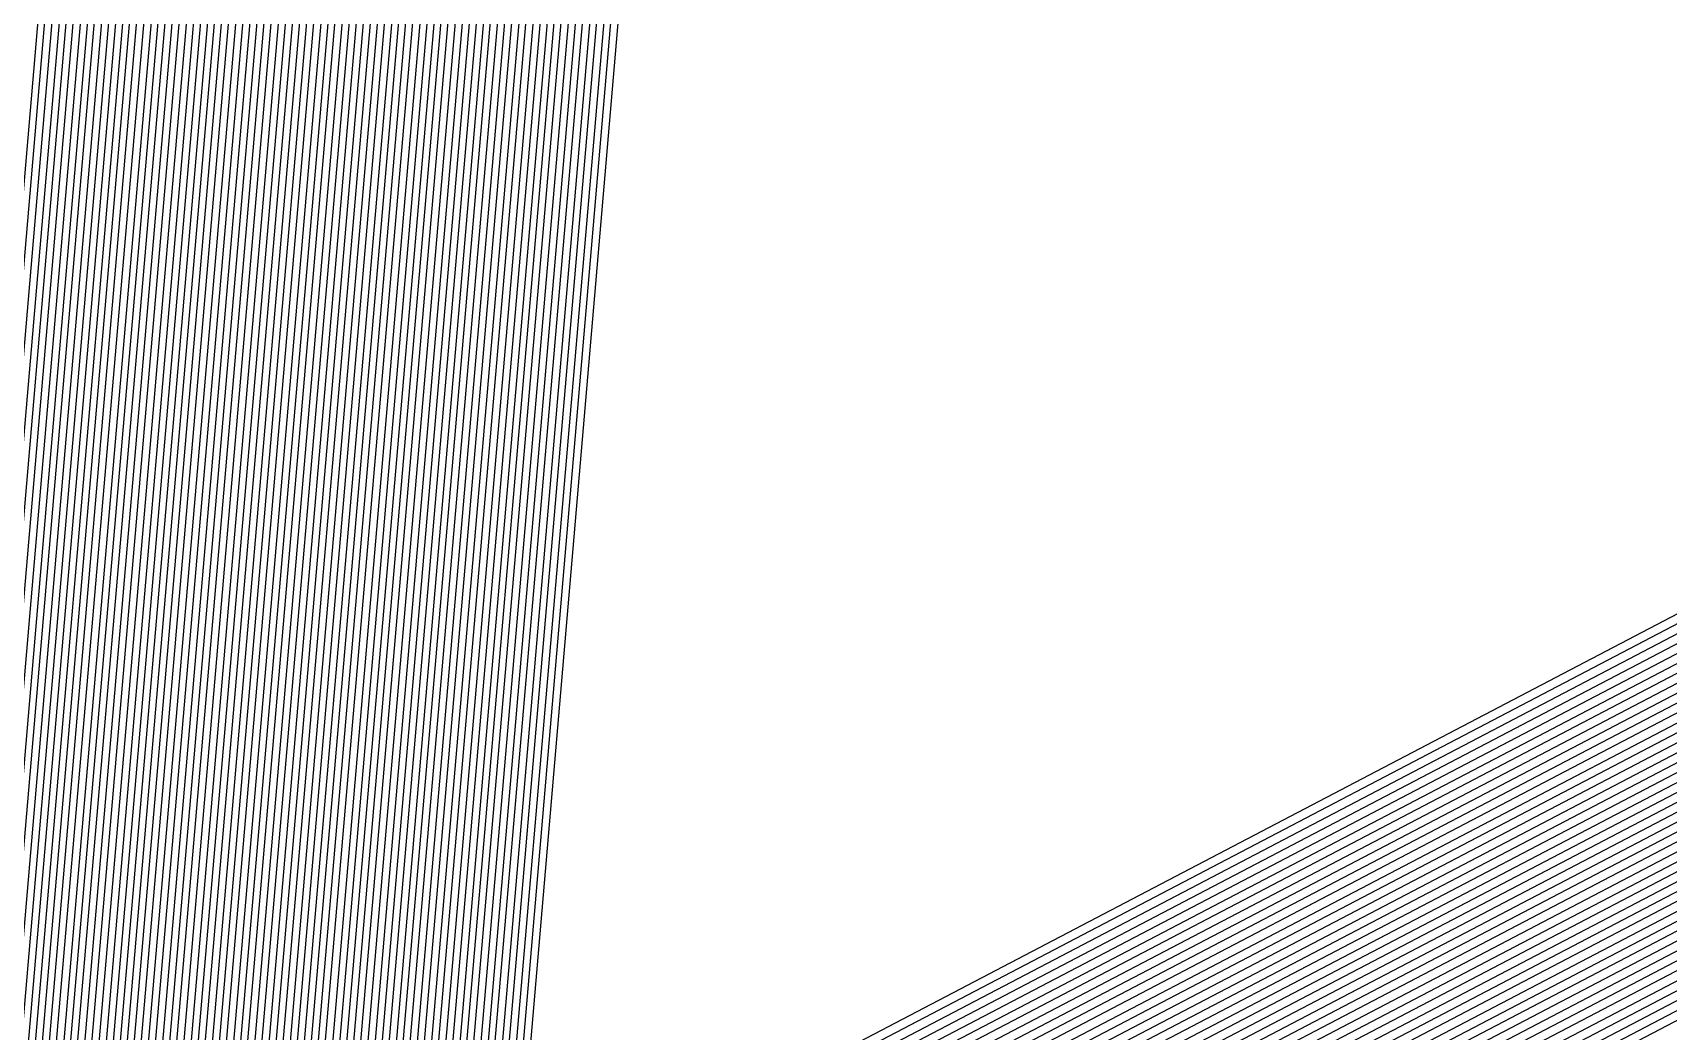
# Model space of a CAD drawing. Extents: x 7084 to 11035, y 13750 to 16729.
# Drawn here: x 7832 to 8021.9, y 15333.8 to 15449.8 of the extents above; entities that cross this region are included whole.
import ezdxf

# ---------------------------------------------------------------- set-up
doc = ezdxf.new("R2010")
doc.units = 0
doc.layers.add('Default', color=7, linetype='Continuous')

msp = doc.modelspace()

# ---------------------------------------------------------------- linework, layer by layer
at = {"layer": 'Default'}
for points in [[(7469.27, 14812.82), (7540.93, 14973.14), (7559.75, 15016.44), (7682, 15159.88), (7821.11, 15307.55), (7833.76, 15455.21), (7844.11, 15510.75), (7845.99, 15516.4), (7926.09, 15832.81), (7938.32, 15911.9), (7970.32, 15912.84), (8168.45, 16098.47), (8206.09, 16119.18), (8290.4, 16190.9), (8308.28, 16221.97), (8350.63, 16248.33), (8405.21, 16236.09)], [(7470.47, 14811.05), (7542.78, 14972.83), (7560.67, 15014), (7684.04, 15158.75), (7824.42, 15307.75), (7837.18, 15456.76), (7847.02, 15509.56), (7848.81, 15514.93), (7929.63, 15834.23), (7941.26, 15909.4), (7971.68, 15910.3), (8171.61, 16097.62), (8207.4, 16117.31), (8292.47, 16189.68), (8309.47, 16219.22), (8349.73, 16244.27), (8401.62, 16232.64), (8890.82, 16249.67)], [(7427.72, 14481.57), (7440.77, 14742.77), (7473.46, 14806.63), (7547.41, 14972.06), (7562.98, 15007.88), (7689.13, 15155.9), (7832.68, 15308.27), (7845.73, 15460.64), (7854.29, 15506.58), (7855.85, 15511.25), (7938.49, 15837.76), (7948.61, 15903.17), (7975.08, 15903.95), (8179.53, 16095.5), (8210.66, 16112.63), (8297.66, 16186.64), (8312.45, 16212.34), (8347.48, 16234.14), (8392.63, 16224.02), (8892.87, 16241.43)], [(8893.08, 16240.61), (8391.73, 16223.16), (8347.26, 16233.13), (8312.75, 16211.65), (8298.18, 16186.34), (8210.99, 16112.16), (8180.32, 16095.29), (7975.42, 15903.32), (7949.35, 15902.55), (7939.38, 15838.11), (7856.55, 15510.88), (7855.02, 15506.28), (7846.58, 15461.02), (7833.5, 15308.32), (7689.64, 15155.61)], [(7474.55, 14439.89), (7429.24, 14481.44), (7442.34, 14743.8), (7474.06, 14805.75), (7548.34, 14971.91), (7563.44, 15006.66), (7690.15, 15155.33), (7834.33, 15308.37), (7847.44, 15461.41), (7855.74, 15505.98), (7857.25, 15510.52), (7940.27, 15838.46), (7950.08, 15901.92), (7975.76, 15902.68), (8181.11, 16095.08), (8211.32, 16111.7), (8298.7, 16186.03), (8313.05, 16210.96), (8347.03, 16232.12), (8390.84, 16222.29), (8893.29, 16239.78)], [(8894.11, 16236.49), (8387.24, 16218.85), (8346.13, 16228.06), (8314.24, 16208.21), (8300.78, 16184.81), (8212.63, 16109.83), (8184.28, 16094.23), (7977.12, 15900.14), (7953.03, 15899.43), (7943.81, 15839.88), (7860.07, 15509.05), (7858.65, 15504.79), (7850.86, 15462.96), (7837.63, 15308.57), (7692.18, 15154.19), (7564.37, 15004.21), (7550.19, 14971.6), (7475.26, 14803.98), (7445.5, 14745.84), (7432.27, 14481.18), (7474.8, 14442.18), (7571.76, 14287.79), (7605.78, 14278.58), (8068.57, 14622.64)], [(7476.46, 14802.21), (7552.04, 14971.29), (7565.29, 15001.76), (7694.22, 15153.05), (7840.94, 15308.78), (7854.27, 15464.51), (7861.56, 15503.6), (7862.88, 15507.58), (7947.36, 15841.29), (7955.97, 15896.94), (7978.48, 15897.6), (8187.44, 16093.38), (8213.93, 16107.96), (8302.85, 16183.6), (8315.43, 16205.46), (8345.24, 16224.01), (8383.65, 16215.4), (8894.93, 16233.19)], [(7841.76, 15308.83), (7855.13, 15464.9), (7862.29, 15503.3), (7863.59, 15507.21), (7948.24, 15841.64), (7956.7, 15896.32), (7978.82, 15896.97), (8188.23, 16093.17), (8214.26, 16107.49), (8303.37, 16183.29), (8315.73, 16204.77), (8345.01, 16223), (8382.75, 16214.53), (8895.14, 16232.37)], [(8896.78, 16225.78), (8375.56, 16207.64), (8343.21, 16214.89), (8318.12, 16199.27), (8307.52, 16180.86), (8216.87, 16103.75), (8194.57, 16091.47), (7981.54, 15891.89), (7962.58, 15891.33), (7955.33, 15844.47), (7869.22, 15504.27), (7868.1, 15500.92), (7861.97, 15468), (7848.37, 15309.24), (7698.8, 15150.48)], [(8897.6, 16222.49), (8371.96, 16204.19), (8342.31, 16210.84), (8319.31, 16196.52), (8309.6, 16179.64), (8218.18, 16101.88), (8197.73, 16090.62), (7982.91, 15889.35), (7965.52, 15888.84), (7958.88, 15845.88), (7872.03, 15502.8), (7871.01, 15499.73), (7865.39, 15469.56), (7851.68, 15309.45)], [(8308.88, 16220.59), (8291.44, 16190.29), (8206.74, 16118.24), (8170.03, 16098.04), (7971, 15911.57), (7939.79, 15910.65), (7927.86, 15833.52), (7847.4, 15515.66), (7845.56, 15510.16), (7835.47, 15455.98), (7822.76, 15307.65), (7683.02, 15159.32), (7560.21, 15015.22), (7541.86, 14972.98), (7469.87, 14811.94), (7431.32, 14736.64), (7418.61, 14482.36), (7473.68, 14431.86), (7566.85, 14283.52), (7610.9, 14271.59), (8055.55, 14602.16), (8113.37, 14584.71), (8604.6, 14389.76)], [(8899.66, 16214.25), (8362.98, 16195.57), (8340.07, 16200.7), (8322.29, 16189.64), (8314.78, 16176.6), (8221.45, 16097.2), (8205.65, 16088.51), (7986.31, 15883), (7972.88, 15882.61), (7967.74, 15849.41), (7879.07, 15499.12), (7878.28, 15496.75), (7873.94, 15473.43), (7859.94, 15309.96), (7705.93, 15146.5), (7570.59, 14987.7), (7562.69, 14969.52), (7483.36, 14792.04), (7466.77, 14759.63), (7452.77, 14479.4), (7476.47, 14457.67), (7579.14, 14294.2), (7598.1, 14289.06), (8088.11, 14653.36)], [(7863.24, 15310.17), (7877.36, 15474.99), (7881.19, 15495.56), (7881.89, 15497.65), (7971.29, 15850.82), (7975.82, 15880.11), (7987.67, 15880.46), (8208.81, 16087.66), (8222.76, 16095.33), (8316.86, 16175.38), (8323.48, 16186.89), (8339.17, 16196.65), (8359.38, 16192.12), (8900.48, 16210.95)], [(8900.89, 16209.31), (8357.59, 16190.39), (8338.72, 16194.62), (8324.08, 16185.51), (8317.9, 16174.77), (8223.41, 16094.39), (8210.4, 16087.23), (7988.35, 15879.19), (7977.29, 15878.87), (7973.06, 15851.53), (7883.29, 15496.91), (7882.64, 15494.96), (7879.07, 15475.76), (7864.89, 15310.27)], [(8902.54, 16202.72), (8350.4, 16183.5), (8336.92, 16186.52), (8326.46, 16180.01), (8322.05, 16172.34), (8226.02, 16090.65), (8216.73, 16085.54), (7991.07, 15874.11), (7983.17, 15873.88), (7980.15, 15854.35), (7888.93, 15493.97), (7888.46, 15492.58), (7885.9, 15478.86), (7871.5, 15310.69), (7713.06, 15142.51), (7573.82, 14979.13), (7569.18, 14968.44), (7487.56, 14785.85), (7477.8, 14766.79), (7463.39, 14478.48), (7477.33, 14465.7), (7582.96, 14297.52), (7594.12, 14294.5), (8098.25, 14669.29)], [(7593.26, 14295.66), (7583.78, 14298.23), (7477.52, 14467.42), (7465.67, 14478.28), (7480.16, 14768.32), (7488.46, 14784.52), (7570.57, 14968.21), (7574.52, 14977.3), (7714.59, 15141.65), (7873.98, 15310.84), (7888.47, 15480.03), (7890.64, 15491.68), (7891.04, 15492.87), (7982.81, 15855.41), (7985.38, 15872.01), (7992.09, 15872.21), (8219.1, 16084.9), (8227, 16089.25), (8323.6, 16171.43), (8327.36, 16177.95), (8336.25, 16183.48), (8347.7, 16180.91), (8903.16, 16200.25)], [(7466.43, 14478.22), (7480.95, 14768.83), (7488.75, 14784.08), (7571.03, 14968.13), (7574.75, 14976.69), (7715.1, 15141.37), (7874.81, 15310.89), (7889.32, 15480.41), (7891.37, 15491.39), (7891.74, 15492.5), (7983.69, 15855.77), (7986.11, 15871.39), (7992.43, 15871.57), (8219.89, 16084.69), (8227.33, 16088.78), (8324.12, 16171.12), (8327.66, 16177.26), (8336.02, 16182.46), (8346.8, 16180.05), (8903.36, 16199.42)], [(7468.71, 14478.02), (7483.31, 14770.36), (7489.65, 14782.75), (7572.42, 14967.9), (7575.44, 14974.85), (7716.62, 15140.51), (7877.28, 15311.05), (7891.89, 15481.58), (7893.55, 15490.49), (7893.85, 15491.4), (7986.35, 15856.83), (7988.32, 15869.52), (7993.45, 15869.67), (8222.27, 16084.05), (8228.31, 16087.38), (8325.68, 16170.21), (8328.55, 16175.19), (8335.35, 16179.42), (8344.11, 16177.46), (8903.98, 16196.95)], [(7478.02, 14472), (7471.74, 14477.76), (7486.46, 14772.41), (7490.85, 14780.98), (7574.27, 14967.59), (7576.36, 14972.41), (7718.66, 15139.37), (7880.59, 15311.25), (7895.31, 15483.13), (7896.46, 15489.3), (7896.67, 15489.93), (7989.9, 15858.24), (7991.26, 15867.03), (7994.81, 15867.13), (8225.44, 16083.21), (8229.62, 16085.51), (8327.76, 16168.99), (8329.74, 16172.44), (8334.45, 16175.37), (8340.51, 16174.01), (8904.8, 16193.66)], [(7574.73, 14967.52), (7576.59, 14971.79), (7719.17, 15139.09), (7881.41, 15311.3), (7896.16, 15483.52), (7897.19, 15489), (7897.37, 15489.56), (7990.78, 15858.59), (7991.99, 15866.4), (7995.15, 15866.5), (8226.23, 16082.99), (8229.94, 16085.04), (8328.27, 16168.69), (8330.04, 16171.75), (8334.22, 16174.36), (8339.61, 16173.15), (8905.01, 16192.83)], [(7492.65, 14778.33), (7577.05, 14967.13), (7577.75, 14968.74), (7721.72, 15137.66), (7885.54, 15311.56), (7900.44, 15485.46), (7900.82, 15487.51), (7900.89, 15487.72), (7995.22, 15860.36), (7995.67, 15863.29), (7996.85, 15863.32), (8230.18, 16081.93), (8231.58, 16082.7), (8330.87, 16167.17), (8331.53, 16168.32), (8333.1, 16169.29), (8335.12, 16168.84), (8906.04, 16188.71)], [(7492.76, 14776.49), (7493.25, 14777.45), (7577.98, 14966.98), (7578.21, 14967.51), (7722.73, 15137.09), (7887.2, 15311.66), (7902.15, 15486.23), (7902.27, 15486.92), (7902.3, 15486.99), (7996.99, 15861.06), (7997.14, 15862.04), (7997.53, 15862.05), (8231.77, 16081.51), (8232.23, 16081.77), (8331.91, 16166.56), (8332.13, 16166.94), (8332.65, 16167.27), (8333.32, 16167.11), (8906.45, 16187.07)], [(8622.29, 14404.43), (8113.24, 14606.45), (8067.13, 14620.36), (7606.35, 14277.8), (7571.22, 14287.32), (7474.67, 14441.03), (7430.76, 14481.31), (7443.92, 14744.82), (7474.66, 14804.86), (7549.26, 14971.75), (7563.9, 15005.43), (7691.17, 15154.76), (7835.98, 15308.47), (7849.15, 15462.19), (7857.2, 15505.39), (7858.66, 15509.78), (7942.04, 15839.17), (7951.55, 15900.68), (7976.44, 15901.41), (8182.69, 16094.65)], [(8632.24, 14412.68), (8113.17, 14618.68), (8073.64, 14630.61), (7603.79, 14281.29), (7573.67, 14289.45), (7475.23, 14446.2), (7437.59, 14480.72), (7451.01, 14749.42), (7477.36, 14800.88), (7553.43, 14971.06), (7565.98, 14999.93), (7695.75, 15152.19), (7843.41, 15308.94), (7856.84, 15465.68), (7863.74, 15502.71), (7865, 15506.47), (7950.02, 15842.35), (7958.17, 15895.07), (7979.5, 15895.7), (8189.82, 16092.74)], [(8647.72, 14425.51), (8113.05, 14637.7), (8083.77, 14646.54), (7599.81, 14286.73), (7577.5, 14292.77), (7476.1, 14454.23), (7448.21, 14479.8), (7462.04, 14756.57), (7481.56, 14794.69), (7559.92, 14969.98), (7569.21, 14991.37), (7702.88, 15148.2), (7854.98, 15309.66), (7868.81, 15471.11), (7873.92, 15498.54), (7874.85, 15501.33), (7962.42, 15847.29), (7968.47, 15886.34), (7984.27, 15886.81), (8200.9, 16089.78)], [(8634.45, 14414.51), (8113.15, 14621.4), (8075.09, 14632.88), (7603.22, 14282.07), (7574.22, 14289.93), (7475.35, 14447.34), (7439.1, 14480.58), (7452.59, 14750.44), (7477.96, 14800), (7554.36, 14970.9), (7566.44, 14998.71), (7696.77, 15151.62), (7845.07, 15309.04), (7858.55, 15466.45), (7865.19, 15502.11), (7866.4, 15505.74), (7951.79, 15843.06), (7959.64, 15893.82), (7980.18, 15894.43)], [(7966.99, 15887.59), (7960.65, 15846.59), (7873.44, 15502.06), (7872.47, 15499.13), (7867.1, 15470.33), (7853.33, 15309.55), (7701.86, 15148.77), (7568.75, 14992.59), (7558.99, 14970.13), (7480.96, 14795.58), (7460.46, 14755.55), (7446.69, 14479.93), (7475.97, 14453.08), (7576.95, 14292.3), (7600.38, 14285.95), (8082.32, 14644.26), (8113.07, 14634.98), (8645.5, 14423.68)], [(7970.67, 15884.48), (7965.08, 15848.35), (7876.96, 15500.22), (7876.1, 15497.64), (7871.37, 15472.27), (7857.46, 15309.81), (7704.4, 15147.35), (7569.9, 14989.53), (7561.3, 14969.75), (7482.46, 14793.36), (7464.4, 14758.1), (7450.49, 14479.6), (7476.28, 14455.95), (7578.32, 14293.49), (7598.95, 14287.89), (8085.94, 14649.95), (8113.03, 14641.78), (8651.03, 14428.26)], [(7996.1, 15860.71), (7901.59, 15487.36), (7901.55, 15487.22), (7901.29, 15485.84), (7886.37, 15311.61), (7722.23, 15137.38), (7577.98, 14968.12), (7577.51, 14967.06), (7492.95, 14777.89), (7491.98, 14775.98), (7477.05, 14477.3), (7478.45, 14476.02), (7587.88, 14301.79), (7588.99, 14301.48), (8111.27, 14689.77), (8112.74, 14689.33), (8689.73, 14460.34)], [(7588.42, 14302.26), (8112.72, 14692.05), (7578.44, 14966.9), (7493.55, 14777), (8112.72, 14692.05), (7888.02, 15311.71), (8327.43, 15541.59), (7903, 15486.62), (8326.71, 15543.54), (8327.43, 15541.59), (8326.71, 15544.54), (7997.87, 15861.42)], [(7997.87, 15861.42), (7903, 15486.62), (7888.02, 15311.71), (8327.43, 15541.59), (7903, 15486.62)], [(8684.2, 14455.76), (8112.78, 14682.54), (8107.65, 14684.09), (7590.42, 14299.54), (7586.51, 14300.6), (7478.14, 14473.15), (7473.26, 14477.63), (7488.04, 14773.43), (7491.45, 14780.1), (7575.2, 14967.44), (7576.82, 14971.18), (7719.68, 15138.8), (7882.24, 15311.35), (7897.02, 15483.91), (7897.91, 15488.71), (7898.08, 15489.19), (7991.67, 15858.95)], [(7992.56, 15859.3), (7898.78, 15488.83), (7898.64, 15488.41), (7897.87, 15484.29), (7883.07, 15311.41), (7720.19, 15138.52), (7577.05, 14970.57), (7575.66, 14967.36), (7491.75, 14779.66), (7488.83, 14773.94), (7474.02, 14477.56), (7478.2, 14473.73), (7586.79, 14300.84), (7590.13, 14299.93), (8108.38, 14685.22), (8112.77, 14683.9), (8685.31, 14456.67)], [(8686.41, 14457.59), (8112.76, 14685.26), (8109.1, 14686.36), (7589.85, 14300.32), (7587.06, 14301.08), (7478.26, 14474.3), (7474.78, 14477.5), (7489.61, 14774.45), (7492.05, 14779.22), (7576.12, 14967.29), (7577.28, 14969.96), (7720.7, 15138.23), (7883.89, 15311.46), (7898.73, 15484.68), (7899.37, 15488.11), (7899.48, 15488.46), (7993.44, 15859.65)], [(7994.33, 15860), (7900.19, 15488.09), (7900.09, 15487.81), (7899.58, 15485.07), (7884.72, 15311.51), (7721.21, 15137.95), (7577.52, 14969.35), (7576.59, 14967.21), (7492.35, 14778.77), (7490.4, 14774.96), (7475.54, 14477.43), (7478.32, 14474.87), (7587.33, 14301.31), (7589.56, 14300.71), (8109.83, 14687.5), (8112.75, 14686.62), (8687.52, 14458.51)], [(7987.24, 15857.18), (7894.56, 15491.03), (7894.28, 15490.2), (7892.74, 15481.97), (7878.11, 15311.1), (7717.13, 15140.23), (7575.67, 14974.24), (7572.88, 14967.83), (7489.95, 14782.31), (7484.1, 14770.87), (7469.46, 14477.96), (7477.83, 14470.28), (7585.15, 14299.42), (7591.84, 14297.6), (8104.04, 14678.4), (8112.82, 14675.75), (8678.67, 14451.17)], [(7988.13, 15857.53), (7895.26, 15490.66), (7895, 15489.9), (7893.6, 15482.35), (7878.94, 15311.15), (7717.64, 15139.94), (7575.9, 14973.63), (7573.34, 14967.75), (7490.25, 14781.87), (7484.89, 14771.38), (7470.22, 14477.89), (7477.89, 14470.86), (7585.42, 14299.65), (7591.55, 14297.99), (8104.76, 14679.53), (8112.81, 14677.1), (8679.78, 14452.09)], [(7989.01, 15857.89), (7895.96, 15490.3), (7895.73, 15489.6), (7894.45, 15482.74), (7879.76, 15311.2), (7718.15, 15139.66), (7576.13, 14973.02), (7573.81, 14967.67), (7490.55, 14781.43), (7485.67, 14771.9), (7470.98, 14477.82), (7477.95, 14471.43), (7585.69, 14299.89), (7591.27, 14298.38), (8105.48, 14680.67), (8112.8, 14678.46), (8680.89, 14453.01)], [(8672.04, 14445.68), (8112.87, 14667.59), (8099.69, 14671.57), (7593.55, 14295.27), (7583.51, 14297.99), (7477.46, 14466.84), (7464.91, 14478.35), (7479.37, 14767.81), (7488.16, 14784.96), (7570.1, 14968.29), (7574.29, 14977.91), (7714.08, 15141.94), (7873.15, 15310.79), (7887.61, 15479.64), (7889.91, 15491.98), (7890.33, 15493.24), (7981.92, 15855.06)], [(8675.36, 14448.43), (8112.84, 14671.67), (8101.86, 14674.98), (7592.69, 14296.44), (7584.33, 14298.7), (7477.64, 14468.56), (7467.19, 14478.15), (7481.74, 14769.34), (7489.05, 14783.64), (7571.49, 14968.06), (7574.98, 14976.08), (7715.61, 15141.08), (7875.63, 15310.94), (7890.18, 15480.8), (7892.1, 15491.09), (7892.44, 15492.13), (7984.58, 15856.12)], [(7985.47, 15856.47), (7893.15, 15491.77), (7892.82, 15490.79), (7891.03, 15481.19), (7876.46, 15310.99), (7716.12, 15140.8), (7575.21, 14975.46), (7571.96, 14967.98), (7489.35, 14783.19), (7482.52, 14769.85), (7467.95, 14478.09), (7477.71, 14469.14), (7584.6, 14298.94), (7592.41, 14296.83), (8102.59, 14676.12), (8112.84, 14673.03), (8676.46, 14449.34)], [(8665.41, 14440.18), (8112.92, 14659.44), (8095.35, 14664.74), (7595.25, 14292.94), (7581.87, 14296.57), (7477.09, 14463.4), (7460.36, 14478.74), (7474.64, 14764.74), (7486.36, 14787.62), (7567.32, 14968.75), (7572.9, 14981.58), (7711.02, 15143.65), (7868.2, 15310.48), (7882.49, 15477.31), (7885.55, 15493.77), (7886.11, 15495.44), (7976.6, 15852.94)], [(7977.49, 15853.3), (7886.81, 15495.08), (7886.28, 15493.47), (7883.34, 15477.7), (7869.02, 15310.53), (7711.53, 15143.36), (7573.13, 14980.97), (7567.79, 14968.67), (7486.66, 14787.17), (7475.43, 14765.25), (7461.12, 14478.68), (7477.15, 14463.98), (7582.14, 14296.81), (7594.97, 14293.33), (8096.07, 14665.88), (8112.91, 14660.8), (8666.51, 14441.09)], [(7978.38, 15853.65), (7887.52, 15494.71), (7887.01, 15493.17), (7884.19, 15478.09), (7869.85, 15310.58), (7712.04, 15143.08), (7573.36, 14980.36), (7568.25, 14968.59), (7486.96, 14786.73), (7476.22, 14765.76), (7461.87, 14478.61), (7477.21, 14464.55), (7582.42, 14297.04), (7594.68, 14293.72), (8096.8, 14667.02), (8112.9, 14662.16), (8667.62, 14442.01)], [(7979.26, 15854), (7888.22, 15494.34), (7887.73, 15492.88), (7885.05, 15478.48), (7870.67, 15310.63), (7712.55, 15142.79), (7573.59, 14979.75), (7568.71, 14968.52), (7487.26, 14786.29), (7477.01, 14766.28), (7462.63, 14478.55), (7477.27, 14465.12), (7582.69, 14297.28), (7594.4, 14294.11), (8097.52, 14668.15), (8112.89, 14663.52), (8668.72, 14442.93)], [(7981.04, 15854.71), (7889.63, 15493.61), (7889.19, 15492.28), (7886.76, 15479.25), (7872.33, 15310.74), (7713.57, 15142.22), (7574.05, 14978.52), (7569.64, 14968.36), (7487.86, 14785.41), (7478.58, 14767.3), (7464.15, 14478.42), (7477.4, 14466.27), (7583.23, 14297.75), (7593.83, 14294.88), (8098.97, 14670.43), (8112.88, 14666.23), (8670.93, 14444.76)], [(8659.88, 14435.59), (8112.96, 14652.65), (8091.73, 14659.05), (7596.68, 14291), (7580.5, 14295.38), (7476.78, 14460.53), (7456.56, 14479.07), (7470.71, 14762.19), (7484.86, 14789.83), (7565.01, 14969.13), (7571.75, 14984.64), (7708.48, 15145.07), (7864.07, 15310.22), (7878.21, 15475.37), (7881.92, 15495.26), (7882.59, 15497.28), (7972.17, 15851.18)], [(7973.95, 15851.88), (7884, 15496.55), (7883.37, 15494.66), (7879.92, 15476.15), (7865.72, 15310.32), (7709.5, 15144.5), (7572.21, 14983.42), (7565.94, 14968.98), (7485.46, 14788.94), (7472.28, 14763.21), (7458.08, 14478.94), (7476.9, 14461.68), (7581.05, 14295.86), (7596.11, 14291.78), (8093.18, 14661.33), (8112.94, 14655.37), (8662.09, 14437.43)], [(7974.83, 15852.24), (7884.7, 15496.18), (7884.1, 15494.37), (7880.78, 15476.54), (7866.54, 15310.38), (7710, 15144.22), (7572.44, 14982.8), (7566.4, 14968.9), (7485.76, 14788.5), (7473.07, 14763.72), (7458.84, 14478.88), (7476.96, 14462.25), (7581.32, 14296.09), (7595.82, 14292.17), (8093.9, 14662.47), (8112.93, 14656.72), (8663.19, 14438.34)], [(8664.3, 14439.26), (8112.93, 14658.08), (8094.63, 14663.6), (7595.54, 14292.55), (7581.6, 14296.33), (7477.02, 14462.83), (7459.6, 14478.81), (7473.86, 14764.23), (7486.06, 14788.06), (7566.86, 14968.83), (7572.67, 14982.19), (7710.51, 15143.93), (7867.37, 15310.43), (7881.63, 15476.92), (7884.83, 15494.07), (7885.41, 15495.81), (7975.72, 15852.59)], [(7968.63, 15849.76), (7879.78, 15498.75), (7879.01, 15496.45), (7874.79, 15473.82), (7860.76, 15310.02), (7706.44, 15146.21), (7570.82, 14987.09), (7563.16, 14969.44), (7483.66, 14791.6), (7467.55, 14760.14), (7453.53, 14479.34), (7476.53, 14458.24), (7579.41, 14294.43), (7597.81, 14289.45), (8088.84, 14654.5), (8112.99, 14647.21), (8655.46, 14431.93)], [(7969.51, 15850.12), (7880.48, 15498.38), (7879.74, 15496.15), (7875.65, 15474.21), (7861.59, 15310.07), (7706.95, 15145.93), (7571.06, 14986.47), (7563.62, 14969.36), (7483.96, 14791.15), (7468.34, 14760.66), (7454.28, 14479.27), (7476.59, 14458.81), (7579.68, 14294.67), (7597.53, 14289.84), (8089.56, 14655.64), (8112.98, 14648.57), (8656.56, 14432.84)], [(7963.31, 15847.65), (7875.55, 15500.96), (7874.65, 15498.24), (7869.66, 15471.49), (7855.81, 15309.71), (7703.39, 15147.92), (7569.44, 14990.75), (7560.38, 14969.9), (7481.86, 14794.25), (7462.83, 14757.08), (7448.97, 14479.73), (7476.16, 14454.8), (7577.77, 14293.01), (7599.52, 14287.12), (8084.5, 14647.67), (8113.04, 14639.06), (8648.82, 14426.43)], [(7964.2, 15848), (7876.26, 15500.59), (7875.37, 15497.94), (7870.52, 15471.88), (7856.63, 15309.76), (7703.89, 15147.63), (7569.67, 14990.14), (7560.84, 14969.83), (7482.16, 14793.81), (7463.62, 14757.59), (7449.73, 14479.66), (7476.22, 14455.37), (7578.05, 14293.25), (7599.24, 14287.51), (8085.22, 14648.81), (8113.03, 14640.42), (8649.93, 14427.34)], [(7965.97, 15848.7), (7877.66, 15499.86), (7876.83, 15497.34), (7872.23, 15472.66), (7858.28, 15309.86), (7704.91, 15147.07), (7570.13, 14988.92), (7561.77, 14969.67), (7482.76, 14792.92), (7465.19, 14758.61), (7451.25, 14479.53), (7476.34, 14456.52), (7578.59, 14293.72), (7598.67, 14288.28), (8086.67, 14651.09), (8113.02, 14643.14), (8652.14, 14429.18)], [(7966.85, 15849.06), (7878.37, 15499.49), (7877.55, 15497.05), (7873.08, 15473.05), (7859.11, 15309.91), (7705.42, 15146.78), (7570.36, 14988.31), (7562.23, 14969.6), (7483.06, 14792.48), (7465.98, 14759.12), (7452.01, 14479.47), (7476.41, 14457.09), (7578.86, 14293.96), (7598.38, 14288.67), (8087.39, 14652.22), (8113.01, 14644.5), (8653.24, 14430.09)], [(7957.99, 15845.53), (7871.33, 15503.16), (7870.28, 15500.03), (7864.53, 15469.17), (7850.85, 15309.4), (7700.33, 15149.63), (7568.06, 14994.42), (7557.6, 14970.37), (7480.06, 14796.9), (7458.1, 14754.01), (7444.42, 14480.12), (7475.79, 14451.36), (7576.13, 14291.59), (7601.23, 14284.79), (8080.15, 14640.85), (8113.09, 14630.91), (8642.19, 14420.93)], [(7959.76, 15846.23), (7872.74, 15502.43), (7871.74, 15499.43), (7866.24, 15469.94), (7852.5, 15309.5), (7701.35, 15149.06), (7568.52, 14993.2), (7558.53, 14970.21), (7480.66, 14796.02), (7459.68, 14755.04), (7445.94, 14479.99), (7475.91, 14452.5), (7576.68, 14292.06), (7600.66, 14285.57), (8081.6, 14643.12), (8113.07, 14633.63), (8644.4, 14422.76)], [(7961.54, 15846.94), (7874.15, 15501.69), (7873.19, 15498.83), (7867.95, 15470.72), (7854.15, 15309.6), (7702.37, 15148.49), (7568.98, 14991.98), (7559.45, 14970.06), (7481.26, 14795.13), (7461.25, 14756.06), (7447.45, 14479.86), (7476.03, 14453.65), (7577.23, 14292.54), (7600.09, 14286.34), (8083.05, 14645.4), (8113.06, 14636.34), (8646.61, 14424.59)], [(8636.66, 14416.34), (8113.13, 14624.12), (8076.53, 14635.16), (7602.65, 14282.85), (7574.77, 14290.4), (7475.48, 14448.49), (7440.62, 14480.45), (7454.16, 14751.46), (7478.56, 14799.11), (7555.28, 14970.75), (7566.9, 14997.48), (7697.78, 15151.05), (7846.72, 15309.14), (7860.26, 15467.23), (7866.65, 15501.52), (7867.81, 15505), (7953.56, 15843.76)], [(8637.77, 14417.26), (8113.12, 14625.47), (8077.26, 14636.29), (7602.37, 14283.24), (7575.04, 14290.64), (7475.54, 14449.06), (7441.38, 14480.39), (7454.95, 14751.97), (7478.86, 14798.67), (7555.75, 14970.67), (7567.13, 14996.87), (7698.29, 15150.77), (7847.55, 15309.19), (7861.11, 15467.62), (7867.38, 15501.22), (7868.51, 15504.63), (7954.45, 15844.11)], [(7956.22, 15844.82), (7869.92, 15503.9), (7868.83, 15500.62), (7862.82, 15468.39), (7849.2, 15309.3), (7699.31, 15150.2), (7567.59, 14995.65), (7556.67, 14970.52), (7479.46, 14797.79), (7456.53, 14752.99), (7442.9, 14480.26), (7475.66, 14450.21), (7575.59, 14291.11), (7601.8, 14284.01), (8078.71, 14638.57), (8113.11, 14628.19), (8639.98, 14419.09)], [(7957.11, 15845.17), (7870.63, 15503.53), (7869.56, 15500.32), (7863.68, 15468.78), (7850.02, 15309.35), (7699.82, 15149.91), (7567.83, 14995.04), (7557.14, 14970.44), (7479.76, 14797.34), (7457.31, 14753.5), (7443.66, 14480.19), (7475.73, 14450.78), (7575.86, 14291.35), (7601.51, 14284.4), (8079.43, 14639.71), (8113.1, 14629.55), (8641.08, 14420.01)], [(8631.13, 14411.76), (8113.17, 14617.32), (8072.92, 14629.47), (7604.07, 14280.91), (7573.4, 14289.22), (7475.17, 14445.62), (7436.83, 14480.78), (7450.22, 14748.9), (7477.06, 14801.32), (7552.97, 14971.14), (7565.75, 15000.54), (7695.24, 15152.48), (7842.59, 15308.88), (7855.98, 15465.29), (7863.01, 15503.01), (7864.29, 15506.84), (7949.13, 15842)], [(8633.34, 14413.59), (8113.16, 14620.04), (8074.36, 14631.74), (7603.51, 14281.68), (7573.95, 14289.69), (7475.29, 14446.77), (7438.35, 14480.65), (7451.8, 14749.93), (7477.66, 14800.44), (7553.9, 14970.98), (7566.21, 14999.32), (7696.26, 15151.91), (7844.24, 15308.99), (7857.69, 15466.07), (7864.47, 15502.41), (7865.7, 15506.11), (7950.9, 15842.7)], [(8635.55, 14415.43), (8113.14, 14622.76), (8075.81, 14634.02), (7602.94, 14282.46), (7574.49, 14290.17), (7475.42, 14447.92), (7439.86, 14480.52), (7453.37, 14750.95), (7478.26, 14799.55), (7554.82, 14970.83), (7566.67, 14998.09), (7697.28, 15151.34), (7845.89, 15309.09), (7859.4, 15466.84), (7865.92, 15501.81), (7867.11, 15505.37), (7952.67, 15843.41)], [(7944.7, 15840.23), (7860.77, 15508.68), (7859.38, 15504.49), (7851.71, 15463.35), (7838.46, 15308.63), (7692.69, 15153.9), (7564.6, 15003.6), (7550.65, 14971.52), (7475.56, 14803.53), (7446.28, 14746.35), (7433.03, 14481.11), (7474.86, 14442.75), (7572.04, 14288.03), (7605.5, 14278.96), (8069.3, 14623.78), (8113.21, 14610.53), (8625.6, 14407.18)], [(7946.47, 15840.94), (7862.18, 15507.94), (7860.83, 15503.9), (7853.42, 15464.13), (7840.11, 15308.73), (7693.71, 15153.33), (7565.06, 15002.38), (7551.58, 14971.37), (7476.16, 14802.65), (7447.86, 14747.37), (7434.55, 14480.98), (7474.98, 14443.9), (7572.58, 14288.5), (7604.93, 14279.74), (8070.74, 14626.05), (8113.2, 14613.25), (8627.81, 14409.01)], [(8621.18, 14403.51), (8113.25, 14605.09), (8066.4, 14619.23), (7606.64, 14277.41), (7570.94, 14287.08), (7474.61, 14440.46), (7430, 14481.37), (7443.13, 14744.31), (7474.36, 14805.3), (7548.8, 14971.83), (7563.67, 15006.05), (7690.66, 15155.04), (7835.15, 15308.42), (7848.29, 15461.8), (7856.47, 15505.69), (7857.96, 15510.15), (7941.15, 15838.82)], [(8623.39, 14405.34), (8113.23, 14607.81), (8067.85, 14621.5), (7606.07, 14278.19), (7571.49, 14287.56), (7474.73, 14441.61), (7431.51, 14481.24), (7444.71, 14745.33), (7474.96, 14804.42), (7549.73, 14971.67), (7564.13, 15004.82), (7691.67, 15154.47), (7836.81, 15308.52), (7850, 15462.57), (7857.92, 15505.09), (7859.36, 15509.41), (7942.93, 15839.52)], [(7934.06, 15835.99), (7852.33, 15513.09), (7850.65, 15508.07), (7841.45, 15458.7), (7828.55, 15308.01), (7686.58, 15157.32), (7561.83, 15010.94), (7545.1, 14972.44), (7471.96, 14808.84), (7436.83, 14740.22), (7423.92, 14481.9), (7474.12, 14435.87), (7568.76, 14285.18), (7608.91, 14274.31), (8060.61, 14610.12), (8113.31, 14594.22), (8612.34, 14396.18)], [(7934.95, 15836.35), (7853.03, 15512.72), (7851.38, 15507.77), (7842.31, 15459.08), (7829.37, 15308.06), (7687.09, 15157.04), (7562.06, 15010.33), (7545.56, 14972.37), (7472.26, 14808.4), (7437.62, 14740.73), (7424.68, 14481.83), (7474.18, 14436.45), (7569.03, 14285.42), (7608.63, 14274.69), (8061.34, 14611.26), (8113.31, 14595.58), (8613.44, 14397.09)], [(7935.84, 15836.7), (7853.73, 15512.36), (7852.11, 15507.47), (7843.16, 15459.47), (7830.2, 15308.11), (7687.6, 15156.75), (7562.29, 15009.72), (7546.02, 14972.29), (7472.56, 14807.96), (7438.41, 14741.24), (7425.44, 14481.77), (7474.24, 14437.02), (7569.3, 14285.66), (7608.34, 14275.08), (8062.06, 14612.4), (8113.3, 14596.94), (8614.55, 14398.01)], [(8615.65, 14398.93), (8113.29, 14598.3), (8062.78, 14613.54), (7608.06, 14275.47), (7569.58, 14285.9), (7474.3, 14437.59), (7426.2, 14481.7), (7439.19, 14741.75), (7472.86, 14807.51), (7546.49, 14972.21), (7562.52, 15009.1), (7688.11, 15156.47), (7831.02, 15308.16), (7844.02, 15459.86), (7852.83, 15507.18), (7854.44, 15511.99), (7936.72, 15837.05)], [(8616.76, 14399.84), (8113.28, 14599.66), (8063.51, 14614.68), (7607.77, 14275.86), (7569.85, 14286.13), (7474.36, 14438.17), (7426.96, 14481.64), (7439.98, 14742.26), (7473.16, 14807.07), (7546.95, 14972.14), (7562.75, 15008.49), (7688.62, 15156.18), (7831.85, 15308.21), (7844.87, 15460.25), (7853.56, 15506.88), (7855.14, 15511.62), (7937.61, 15837.41)], [(7930.52, 15834.58), (7849.51, 15514.56), (7847.75, 15509.26), (7838.03, 15457.14), (7825.24, 15307.8), (7684.55, 15158.46), (7560.9, 15013.39), (7543.24, 14972.75), (7470.76, 14810.61), (7433.68, 14738.18), (7420.89, 14482.16), (7473.87, 14433.58), (7567.67, 14284.24), (7610.05, 14272.75), (8057.72, 14605.57), (8113.35, 14588.79), (8607.91, 14392.51)], [(7931.4, 15834.93), (7850.21, 15514.19), (7848.47, 15508.96), (7838.89, 15457.53), (7826.07, 15307.85), (7685.06, 15158.18), (7561.14, 15012.77), (7543.71, 14972.67), (7471.06, 14810.17), (7434.47, 14738.69), (7421.65, 14482.1), (7473.93, 14434.15), (7567.94, 14284.47), (7609.77, 14273.14), (8058.44, 14606.71), (8113.34, 14590.15), (8609.02, 14393.43)], [(8610.12, 14394.34), (8113.33, 14591.51), (8059.16, 14607.85), (7609.48, 14273.53), (7568.21, 14284.71), (7473.99, 14434.72), (7422.41, 14482.03), (7435.25, 14739.2), (7471.36, 14809.72), (7544.17, 14972.6), (7561.37, 15012.16), (7685.56, 15157.89), (7826.89, 15307.91), (7839.74, 15457.92), (7849.2, 15508.67), (7850.92, 15513.83), (7932.29, 15835.29)], [(7933.18, 15835.64), (7851.62, 15513.46), (7849.93, 15508.37), (7840.6, 15458.31), (7827.72, 15307.96), (7686.07, 15157.61), (7561.6, 15011.55), (7544.63, 14972.52), (7471.66, 14809.28), (7436.04, 14739.71), (7423.17, 14481.96), (7474.05, 14435.3), (7568.48, 14284.95), (7609.2, 14273.92), (8059.89, 14608.99), (8113.32, 14592.86), (8611.23, 14395.26)], [(7925.2, 15832.46), (7845.29, 15516.77), (7843.38, 15511.05), (7832.9, 15454.82), (7820.29, 15307.49), (7681.49, 15160.17), (7559.52, 15017.05), (7540.47, 14973.21), (7468.97, 14813.26), (7428.95, 14735.11), (7416.33, 14482.56), (7473.5, 14430.14), (7566.03, 14282.81), (7611.76, 14270.42), (8053.38, 14598.74), (8113.4, 14580.64), (8601.28, 14387.01)], [(7926.97, 15833.17), (7846.7, 15516.03), (7844.84, 15510.45), (7834.61, 15455.59), (7821.94, 15307.6), (7682.51, 15159.6), (7559.98, 15015.83), (7541.39, 14973.06), (7469.57, 14812.38), (7430.53, 14736.13), (7417.85, 14482.42), (7473.62, 14431.28), (7566.57, 14283.29), (7611.19, 14271.2), (8054.82, 14601.02), (8113.38, 14583.35), (8603.49, 14388.84)], [(8605.7, 14390.68), (8113.36, 14586.07), (8056.27, 14603.3), (7610.62, 14271.98), (7567.12, 14283.76), (7473.74, 14432.43), (7419.37, 14482.29), (7432.1, 14737.15), (7470.17, 14811.49), (7542.32, 14972.91), (7560.44, 15014.61), (7683.53, 15159.03), (7823.59, 15307.7), (7836.32, 15456.37), (7846.29, 15509.86), (7848.1, 15515.3), (7928.75, 15833.87)], [(8282.49, 15801.45), (8393.34, 15537.65), (8326.71, 15544.54), (7903, 15486.62), (7888.02, 15311.71), (7723.24, 15136.81), (7578.44, 14966.9), (7493.55, 14777)], [(8113.81, 14693.04), (7889.68, 15311.15), (7889.7, 15311.44), (8328.01, 15540.74), (8393.75, 15536.81), (8393.91, 15537.15), (8572.68, 15564.65)], [(8691.22, 14463.49), (8114.89, 14692.21), (8114.78, 14692.57), (8114.98, 14693.27), (8114.9, 14694.03), (7891.33, 15310.59), (7891.38, 15311.17), (8328.59, 15539.89), (8394.16, 15535.97), (8394.49, 15536.64), (8572.81, 15564.07)], [(7892.98, 15310.03), (7893.05, 15310.89), (8329.17, 15539.04), (8394.58, 15535.14), (8395.06, 15536.13), (8572.93, 15563.5)], [(8116.84, 14693.08), (8117.25, 14694.49), (8117.09, 14696), (7894.64, 15309.47), (7894.73, 15310.62), (8329.74, 15538.2), (8394.99, 15534.3), (8395.64, 15535.63), (8573.06, 15562.93)], [(8690.13, 14465.45), (8118.15, 14692.45), (8117.86, 14693.34), (8118.38, 14695.1), (8118.18, 14696.99), (7896.29, 15308.91), (7896.41, 15310.35), (8330.32, 15537.35), (8395.41, 15533.46), (8396.21, 15535.12), (8573.19, 15562.35)], [(8573.31, 15561.78), (8396.78, 15534.62), (8395.82, 15532.62), (8330.9, 15536.5), (7898.08, 15310.07), (7897.95, 15308.35), (8119.27, 14697.98), (8119.51, 14695.7), (8118.89, 14693.6), (8119.24, 14692.53), (8689.77, 14466.11)], [(8689.41, 14466.76), (8120.32, 14692.61), (8119.92, 14693.86), (8120.65, 14696.31), (8120.37, 14698.97), (7899.6, 15307.79), (7899.76, 15309.8), (8331.48, 15535.65), (8396.23, 15531.78), (8397.36, 15534.11), (8573.44, 15561.2)], [(8689.05, 14467.42), (8121.41, 14692.69), (8120.95, 14694.12), (8121.78, 14696.92), (8121.46, 14699.96), (7901.25, 15307.23), (7901.44, 15309.52), (8332.06, 15534.8), (8396.65, 15530.94), (8397.93, 15533.61), (8573.56, 15560.63)], [(8122.55, 14700.94), (7902.91, 15306.67), (7903.11, 15309.25), (8332.64, 15533.95), (8397.06, 15530.1), (8398.51, 15533.1), (8573.69, 15560.05)], [(8687.96, 14469.38), (8124.67, 14692.94), (8124.04, 14694.9), (8125.18, 14698.75), (8124.73, 14702.92), (7906.21, 15305.54), (7906.47, 15308.7), (8333.79, 15532.26), (8397.89, 15528.43), (8399.66, 15532.09), (8573.94, 15558.9)], [(8574.07, 15558.33), (8400.23, 15531.59), (8398.3, 15527.59), (8334.37, 15531.41), (7908.14, 15308.43), (7907.87, 15304.98), (8125.83, 14703.91), (8126.31, 14699.36), (8125.07, 14695.15), (8125.76, 14693.02), (8687.6, 14470.04)], [(8687.24, 14470.69), (8126.84, 14693.1), (8126.1, 14695.41), (8127.44, 14699.97), (8126.92, 14704.9), (7909.52, 15304.42), (7909.82, 15308.16), (8334.95, 15530.56), (8398.71, 15526.75), (8400.81, 15531.08), (8574.2, 15557.76)], [(8686.88, 14471.35), (8127.93, 14693.18), (8127.13, 14695.67), (8128.57, 14700.58), (8128.01, 14705.88), (7911.18, 15303.86), (7911.5, 15307.88), (8335.53, 15529.71), (8399.13, 15525.91), (8401.38, 15530.57), (8574.32, 15557.18)], [(8688.33, 14468.73), (8123.58, 14692.86), (8123.01, 14694.64), (8124.04, 14698.14), (8123.64, 14701.93), (7904.56, 15306.1), (7904.79, 15308.98), (8333.21, 15533.11), (8397.47, 15529.27), (8399.08, 15532.6)], [(8686.52, 14472), (8129.02, 14693.26), (8128.15, 14695.93), (8129.71, 14701.19), (8129.1, 14706.87), (7912.83, 15303.3), (7913.17, 15307.61), (8336.11, 15528.86), (8399.54, 15525.07)], [(8686.16, 14472.66), (8130.1, 14693.34), (8129.18, 14696.19), (8130.84, 14701.79), (8130.19, 14707.86), (7914.48, 15302.74), (7914.85, 15307.33), (8336.68, 15528.01), (8399.95, 15524.23), (8402.53, 15529.56)], [(8685.79, 14473.31), (8131.19, 14693.42), (8130.21, 14696.45), (8131.97, 14702.4), (8131.29, 14708.85), (7916.14, 15302.18), (7916.53, 15307.06), (8337.26, 15527.17), (8400.37, 15523.39), (8403.1, 15529.06)], [(8685.43, 14473.97), (8132.28, 14693.5), (8131.24, 14696.71), (8133.1, 14703.01), (8132.38, 14709.84), (7917.79, 15301.62), (7918.21, 15306.79), (8337.84, 15526.32), (8400.78, 15522.56), (8403.68, 15528.55)], [(8685.07, 14474.62), (8133.36, 14693.58), (8132.27, 14696.96), (8134.23, 14703.62), (8133.47, 14710.83), (7919.45, 15301.06), (7919.88, 15306.51), (8338.42, 15525.47), (8401.2, 15521.72), (8404.25, 15528.05)], [(8684.71, 14475.28), (8134.45, 14693.66), (8133.3, 14697.22), (8135.37, 14704.23), (8134.56, 14711.81), (7921.1, 15300.49), (7921.56, 15306.24), (8339, 15524.62), (8401.61, 15520.88), (8404.83, 15527.54)], [(8684.35, 14475.94), (8135.53, 14693.74), (8134.33, 14697.48), (8136.5, 14704.84), (8135.66, 14712.8), (7922.75, 15299.93), (7923.24, 15305.97), (8339.58, 15523.77), (8402.02, 15520.04)], [(8683.99, 14476.59), (8136.62, 14693.82), (8135.36, 14697.74), (8137.63, 14705.45), (8136.75, 14713.79), (7924.41, 15299.37), (7924.91, 15305.69), (8340.15, 15522.92), (8402.44, 15519.2)], [(8683.62, 14477.25), (8137.71, 14693.9), (8136.39, 14698), (8138.76, 14706.06), (8137.84, 14714.78), (7926.06, 15298.81), (7926.59, 15305.42), (8340.73, 15522.08), (8402.85, 15518.36)], [(8403.26, 15517.52), (8341.31, 15521.23), (7928.27, 15305.14), (7927.72, 15298.25), (8138.93, 14715.77), (8139.9, 14706.67), (8137.42, 14698.26), (8138.79, 14693.98), (8683.26, 14477.9)], [(8682.9, 14478.56), (8139.88, 14694.07), (8138.44, 14698.52), (8141.03, 14707.28), (8140.02, 14716.75), (7929.37, 15297.69), (7929.94, 15304.87), (8341.89, 15520.38), (8403.68, 15516.69)], [(8682.54, 14479.21), (8140.97, 14694.15), (8139.47, 14698.78), (8142.16, 14707.89), (8141.12, 14717.74), (7931.02, 15297.13), (7931.62, 15304.6), (8342.47, 15519.53), (8404.09, 15515.85)], [(8682.18, 14479.87), (8142.05, 14694.23), (8140.5, 14699.03), (8143.29, 14708.49), (8142.21, 14718.73), (7932.68, 15296.57), (7933.3, 15304.32), (8343.05, 15518.68), (8404.5, 15515.01)], [(8681.82, 14480.52), (8143.14, 14694.31), (8141.53, 14699.29), (8144.43, 14709.1), (8143.3, 14719.72), (7934.33, 15296.01), (7934.97, 15304.05), (8343.63, 15517.83), (8404.92, 15514.17)], [(8405.33, 15513.33), (8344.2, 15516.98), (7936.65, 15303.77), (7935.98, 15295.45), (8144.39, 14720.71), (8145.56, 14709.71), (8142.56, 14699.55), (8144.23, 14694.39)], [(8681.09, 14481.83), (8145.31, 14694.47), (8143.59, 14699.81), (8146.69, 14710.32), (8145.48, 14721.7), (7937.64, 15294.88), (7938.33, 15303.5), (8344.78, 15516.14), (8405.74, 15512.49)], [(8680.73, 14482.49), (8146.4, 14694.55), (8144.62, 14700.07), (8147.82, 14710.93), (8146.58, 14722.68), (7939.29, 15294.32), (7940, 15303.23), (8345.36, 15515.29), (8406.16, 15511.65)], [(8406.57, 15510.81), (8345.94, 15514.44), (7941.68, 15302.95), (7940.95, 15293.76), (8147.67, 14723.67), (8148.96, 14711.54), (8145.65, 14700.33), (8147.48, 14694.63), (8680.37, 14483.14)], [(8406.99, 15509.98), (8346.52, 15513.59), (7943.36, 15302.68), (7942.6, 15293.2), (8148.76, 14724.66), (8150.09, 14712.15), (8146.68, 14700.59), (8148.57, 14694.71), (8680.01, 14483.8)], [(8679.65, 14484.45), (8149.66, 14694.79), (8147.7, 14700.84), (8151.22, 14712.76), (8149.85, 14725.65), (7944.25, 15292.64), (7945.04, 15302.41), (8347.1, 15512.74), (8407.4, 15509.14)], [(8679.28, 14485.11), (8150.74, 14694.87), (8148.73, 14701.1), (8152.35, 14713.37), (8150.95, 14726.64), (7945.91, 15292.08), (7946.71, 15302.13), (8347.67, 15511.89), (8407.81, 15508.3)], [(8408.23, 15507.46), (8348.25, 15511.04), (7948.39, 15301.86), (7947.56, 15291.52), (8152.04, 14727.62), (8153.48, 14713.98), (8149.76, 14701.36), (8151.83, 14694.95), (8678.92, 14485.76)], [(8153.13, 14728.61), (7949.22, 15290.96), (7950.07, 15301.58), (8348.83, 15510.2), (8408.64, 15506.62)], [(8678.2, 14487.08), (8154, 14695.11), (8151.82, 14701.88), (8155.75, 14715.19), (8154.22, 14729.6), (7950.87, 15290.4), (7951.74, 15301.31), (8349.41, 15509.35), (8409.05, 15505.78)], [(8677.84, 14487.73), (8155.09, 14695.19), (8152.85, 14702.14), (8156.88, 14715.8), (8155.31, 14730.59), (7952.52, 15289.84), (7953.42, 15301.04), (8349.99, 15508.5), (8409.47, 15504.94)], [(8677.48, 14488.39), (8156.18, 14695.27), (8153.88, 14702.4), (8158.01, 14716.41), (8156.41, 14731.58), (7954.18, 15289.27), (7955.1, 15300.76), (8350.57, 15507.65), (8409.88, 15504.11)], [(8677.11, 14489.04), (8157.26, 14695.35), (8154.91, 14702.66), (8159.15, 14717.02), (8157.5, 14732.56), (7955.83, 15288.71), (7956.77, 15300.49), (8351.14, 15506.8), (8410.29, 15503.27)], [(7860.11, 15504.2), (7852.56, 15463.74), (7839.28, 15308.68), (7693.2, 15153.62), (7564.83, 15002.99), (7551.12, 14971.44), (7475.86, 14803.09), (7447.07, 14746.86), (7433.79, 14481.04), (7474.92, 14443.33), (7572.31, 14288.27), (7605.21, 14279.35), (8070.02, 14624.92), (8113.21, 14611.89), (8626.71, 14408.09)], [(7880.46, 15495.86), (7876.5, 15474.6), (7862.41, 15310.12), (7707.46, 15145.64), (7571.29, 14985.86), (7564.08, 14969.29), (7484.26, 14790.71), (7469.13, 14761.17), (7455.04, 14479.2), (7476.65, 14459.39), (7579.96, 14294.91), (7597.25, 14290.22), (8090.28, 14656.78), (8112.98, 14649.93), (8657.67, 14433.76)]]:
    msp.add_lwpolyline(points, dxfattribs=at)

doc.saveas('drawing.dxf')
